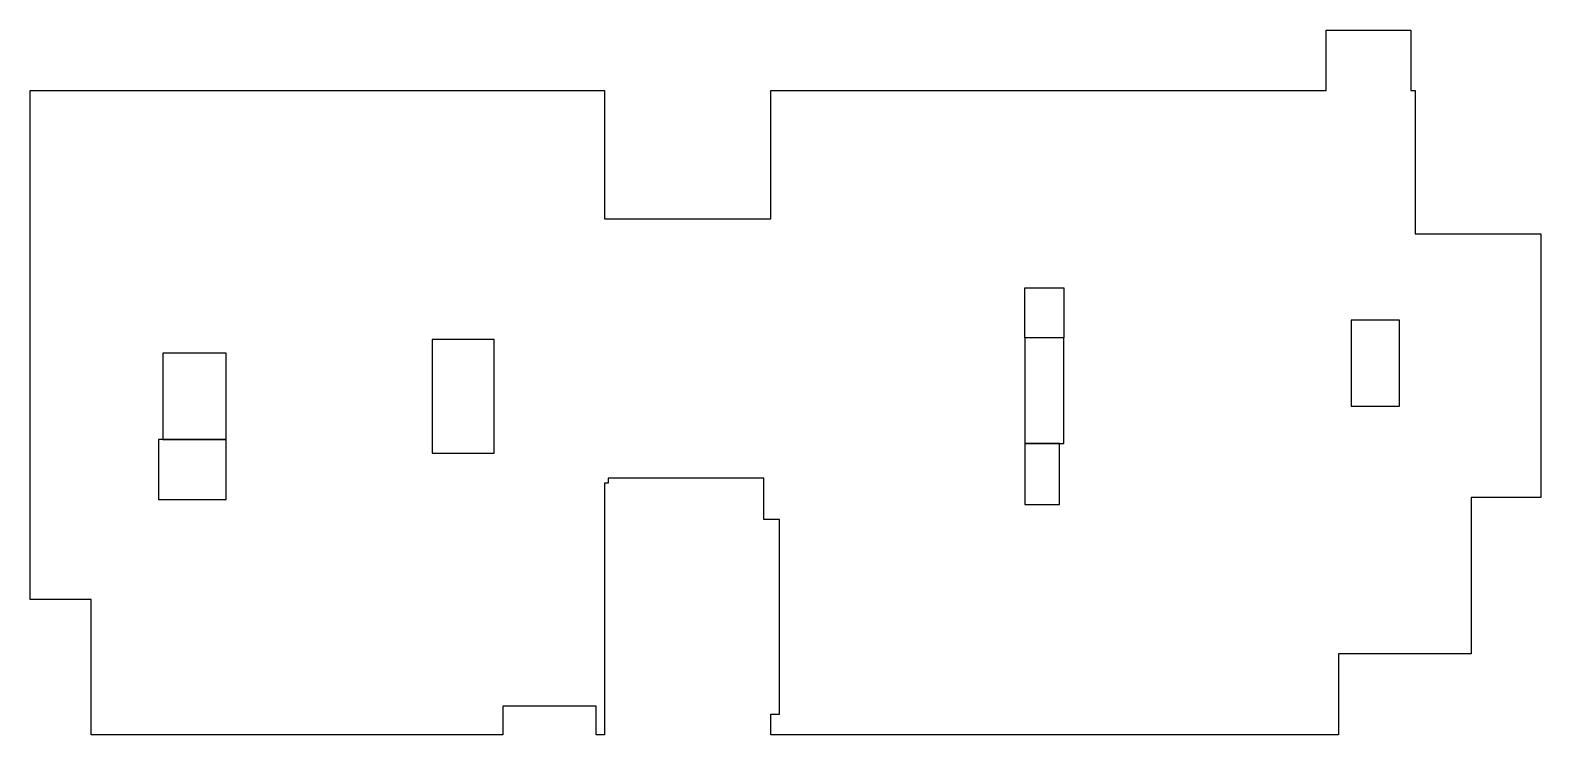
# Model space of a CAD drawing. Header units: inches. Extents: x -0.1 to 52.5, y -0.4 to 24.1.
import ezdxf

# ---------------------------------------------------------------- set-up
doc = ezdxf.new("R2010")
doc.units = ezdxf.units.IN
doc.header["$MEASUREMENT"] = 0
for name, color, linetype in [('1st open', 9, 'Continuous'), ('1st Slab', 3, 'Continuous'), ('1St_Kitchen', 2, 'Continuous')]:
    doc.layers.add(name, color=color, linetype=linetype)

msp = doc.modelspace()

# ---------------------------------------------------------------- linework, layer by layer
at = {"layer": '1st open', "elevation": 0}
msp.add_lwpolyline([(34.548, 15.108), (35.903, 15.108), (35.903, 13.373), (34.548, 13.373)], close=True, dxfattribs=at)
at = {"layer": '1st open'}
for points in [[(45.9, 10.992), (47.58, 10.992), (47.58, 13.992), (45.9, 13.992)], [(16.08, 13.32), (13.92, 13.32), (13.92, 9.36), (16.08, 9.36)], [(6.744, 12.84), (4.548, 12.84), (4.548, 9.84), (6.744, 9.84)], [(35.748, 9.696), (34.548, 9.696), (34.548, 7.572), (35.748, 7.572)]]:
    msp.add_lwpolyline(points, close=True, dxfattribs=at)
at = {"layer": '1st Slab', "elevation": 0}
msp.add_lwpolyline([(19.92, 8.316), (19.92, -0.432), (19.62, -0.432), (19.62, 0.564), (16.38, 0.564), (16.38, -0.432), (2.052, -0.432), (2.052, 4.272), (-0.072, 4.272), (-0.072, 4.932), (-0.072, 4.932), (-0.072, 21.972), (19.92, 21.972), (19.92, 17.508), (25.704, 17.508), (25.704, 21.972), (45.036, 21.972), (45.036, 24.072), (47.976, 24.072), (47.976, 21.972), (48.132, 21.972), (48.132, 16.992), (52.5, 16.992), (52.5, 7.824), (50.076, 7.824), (50.076, 2.388), (45.456, 2.388), (45.456, -0.432), (25.704, -0.432), (25.704, 0.288), (26.004, 0.288), (26.004, 7.056), (25.464, 7.056), (25.464, 8.496), (20.04, 8.496), (20.04, 8.316)], close=True, dxfattribs=at)
at = {"layer": '1St_Kitchen'}
msp.add_lwpolyline([(34.548, 9.696), (35.904, 9.696), (35.904, 13.373), (34.548, 13.373)], close=True, dxfattribs=at)
at = {"layer": '1St_Kitchen', "elevation": 0}
msp.add_lwpolyline([(6.744, 9.84), (4.392, 9.84), (4.392, 7.752), (6.744, 7.752)], close=True, dxfattribs=at)

doc.saveas('drawing.dxf')
